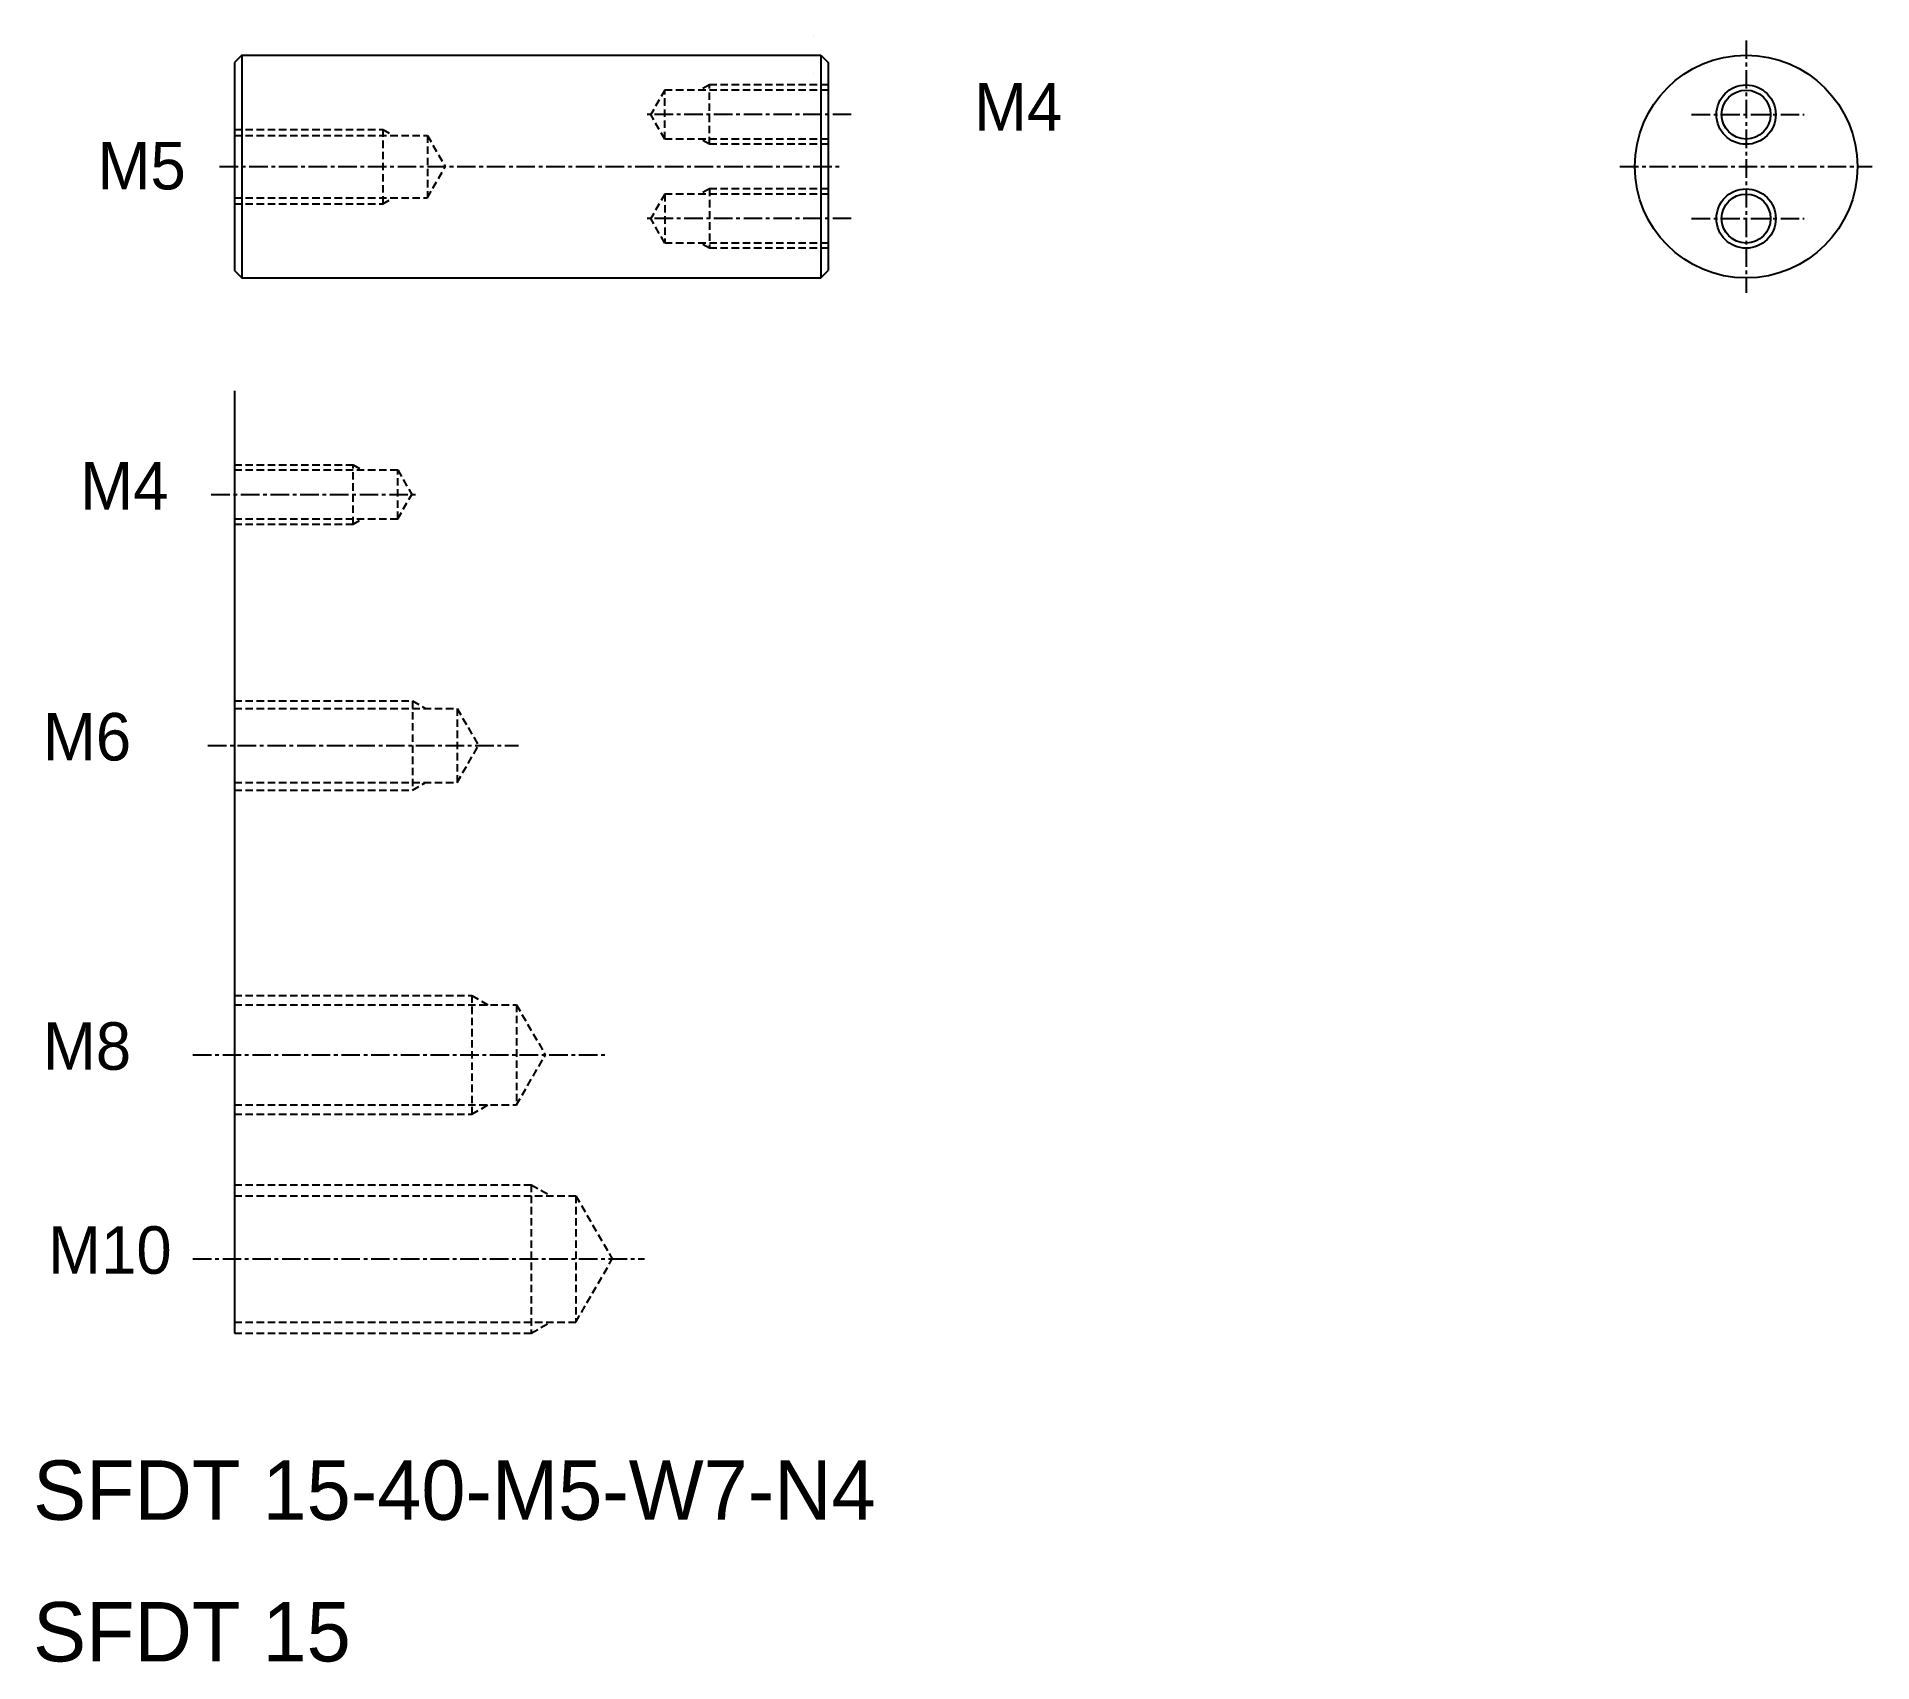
# Model space of a CAD drawing. Extents: x 69 to 193, y 69 to 179.
import ezdxf

# ---------------------------------------------------------------- set-up
doc = ezdxf.new("R2010")
doc.units = 0
doc.linetypes.add('CENTER', pattern=[2, 1.25, -0.25, 0.25, -0.25])
doc.linetypes.add('DASHED', pattern=[0.75, 0.5, -0.25])
doc.layers.get('0').update_dxf_attribs({"linetype": 'CONTINUOUS'})
doc.layers.add('CENTER', color=1, linetype='CENTER')

# ---------------------------------------------------------------- blocks, each defined once
blk = doc.blocks.new('A$C4B8164E4')
at = {"color": 3, "linetype": 'CONTINUOUS'}
for centre in [(0, 3.5), (0, -3.5)]:
    blk.add_circle(centre, 2, dxfattribs=at)
at = {"color": 7, "linetype": 'CONTINUOUS'}
for centre in [(0, 3.5), (0, -3.5)]:
    blk.add_circle(centre, 1.65, dxfattribs=at)
at = {"layer": 'CENTER', "color": 1, "linetype": 'CENTER'}
for p, q in [((-3.67, 3.5), (3.91, 3.5)), ((-3.67, -3.5), (3.91, -3.5))]:
    blk.add_line(p, q, dxfattribs=at)

msp = doc.modelspace()

# ---------------------------------------------------------------- linework, layer by layer
at = {"color": 7, "linetype": 'CONTINUOUS'}
for p, q in [((121.24, 178.91), (121.24, 178.91)), ((82.74, 177.66), (82.24, 177.16)), ((82.24, 177.16), (82.24, 163.16)), ((82.74, 177.66), (121.74, 177.66)), ((82.74, 177.66), (82.74, 162.66)), ((121.74, 177.66), (121.74, 162.66)), ((121.74, 177.66), (122.24, 177.16)), ((122.24, 177.16), (122.24, 163.16)), ((121.24, 176.41), (121.24, 176.41)), ((82.24, 163.16), (82.74, 162.66)), ((82.74, 162.66), (121.74, 162.66)), ((121.74, 162.66), (122.24, 163.16)), ((82.24, 155.05), (82.24, 91.59))]:
    msp.add_line(p, q, dxfattribs=at)
for p, q in [((122.24, 177.16), (122.24, 177.16)), ((122.24, 173.16), (122.24, 173.16)), ((121.24, 170.16), (121.24, 170.16)), ((121.24, 170.16), (121.24, 170.16)), ((122.24, 170.16), (122.24, 170.16)), ((122.24, 170.16), (122.24, 170.16))]:
    msp.add_line(p, q)
at = {"color": 3, "linetype": 'DASHED'}
for p, q in [((114.24, 175.66), (113.64, 175.31)), ((122.24, 175.66), (114.24, 175.66)), ((114.24, 171.66), (114.24, 175.66)), ((111.24, 175.31), (110.29, 173.66)), ((122.24, 175.31), (111.24, 175.31)), ((111.24, 172.01), (111.24, 175.31)), ((111.24, 172.01), (110.29, 173.66)), ((82.24, 172.66), (92.24, 172.66)), ((82.24, 172.26), (95.24, 172.26)), ((92.24, 172.66), (92.24, 167.66)), ((92.24, 172.66), (92.85, 172.31)), ((95.24, 172.26), (95.24, 168.06)), ((95.24, 172.26), (96.45, 170.16)), ((122.24, 172.01), (111.24, 172.01)), ((114.24, 171.66), (113.64, 172.01)), ((122.24, 171.66), (114.24, 171.66)), ((95.24, 168.06), (96.45, 170.16)), ((111.24, 168.31), (110.29, 166.66)), ((111.24, 168.31), (111.24, 165.01)), ((122.24, 168.31), (111.24, 168.31)), ((114.24, 168.66), (113.64, 168.31)), ((114.24, 168.66), (114.24, 164.66)), ((122.24, 168.66), (114.24, 168.66)), ((82.24, 168.06), (95.24, 168.06)), ((82.24, 167.66), (92.24, 167.66)), ((92.24, 167.66), (92.85, 168.01)), ((111.24, 165.01), (110.29, 166.66)), ((122.24, 165.01), (111.24, 165.01)), ((114.24, 164.66), (113.64, 165.01)), ((122.24, 164.66), (114.24, 164.66)), ((82.24, 150.08), (90.24, 150.08)), ((82.24, 149.73), (93.24, 149.73)), ((90.24, 146.08), (90.24, 150.08)), ((90.24, 150.08), (90.85, 149.73)), ((93.24, 149.73), (94.19, 148.08)), ((93.24, 146.43), (93.24, 149.73)), ((93.24, 146.43), (94.19, 148.08)), ((82.24, 146.43), (93.24, 146.43)), ((82.24, 146.08), (90.24, 146.08)), ((90.24, 146.08), (90.85, 146.43)), ((82.24, 134.17), (94.24, 134.17)), ((82.24, 133.67), (97.24, 133.67)), ((94.24, 134.17), (94.24, 128.17)), ((94.24, 134.17), (95.11, 133.67)), ((97.24, 133.67), (97.24, 128.67)), ((97.24, 133.67), (98.69, 131.17)), ((97.24, 128.67), (98.69, 131.17)), ((82.24, 128.67), (97.24, 128.67)), ((94.24, 128.17), (95.11, 128.67)), ((82.24, 128.17), (94.24, 128.17)), ((82.24, 114.33), (98.24, 114.33)), ((98.24, 114.33), (98.24, 106.33)), ((98.24, 114.33), (99.32, 113.71)), ((82.24, 113.71), (101.24, 113.71)), ((101.24, 113.71), (103.19, 110.33)), ((101.24, 113.71), (101.24, 106.96)), ((101.24, 106.96), (103.19, 110.33)), ((82.24, 106.96), (101.24, 106.96)), ((98.24, 106.33), (99.32, 106.96)), ((82.24, 106.33), (98.24, 106.33)), ((82.24, 101.59), (102.24, 101.59)), ((102.24, 101.59), (103.54, 100.84)), ((102.24, 101.59), (102.24, 91.59)), ((82.24, 100.84), (105.24, 100.84)), ((105.24, 100.84), (107.7, 96.59)), ((105.24, 100.84), (105.24, 92.34)), ((105.24, 92.34), (107.7, 96.59)), ((82.24, 92.34), (105.24, 92.34)), ((82.24, 91.59), (102.24, 91.59)), ((102.24, 91.59), (103.54, 92.34))]:
    msp.add_line(p, q, dxfattribs=at)
at = {"color": 7, "linetype": 'CONTINUOUS'}
msp.add_circle((184.08, 170.16), 7.5, dxfattribs=at)
at = {"layer": 'CENTER', "color": 1, "linetype": 'CENTER'}
for p, q in [((184.08, 178.66), (184.08, 161.66)), ((123.8, 173.66), (109.85, 173.66)), ((81.24, 170.16), (123.24, 170.16)), ((175.58, 170.16), (192.58, 170.16)), ((123.8, 166.66), (109.85, 166.66)), ((80.68, 148.08), (94.64, 148.08)), ((80.46, 131.17), (101.39, 131.17)), ((79.45, 110.33), (107.36, 110.33)), ((79.45, 96.59), (109.86, 96.59))]:
    msp.add_line(p, q, dxfattribs=at)

# ---------------------------------------------------------------- block references
at = {"color": 7, "linetype": 'CONTINUOUS'}
msp.add_blockref('A$C4B8164E4', (184.08, 170.16), dxfattribs=at)

# ---------------------------------------------------------------- texts
for s, height, p in [('M4', 3.2, (132.07, 172.58)), ('M5', 3.2, (73.02, 168.62)), ('M4', 3.2, (71.85, 147.06)), ('M6', 3.2, (69.34, 130.16)), ('M8', 3.2, (69.34, 109.33)), ('M10', 3.2, (69.69, 95.59)), ('SFDT 15-40-M5-W7-N4', 4, (68.68, 79.02)), ('SFDT 15', 4, (68.68, 69.48))]:
    msp.add_text(s, height=height, dxfattribs=at).set_placement(p)

doc.saveas('drawing.dxf')
